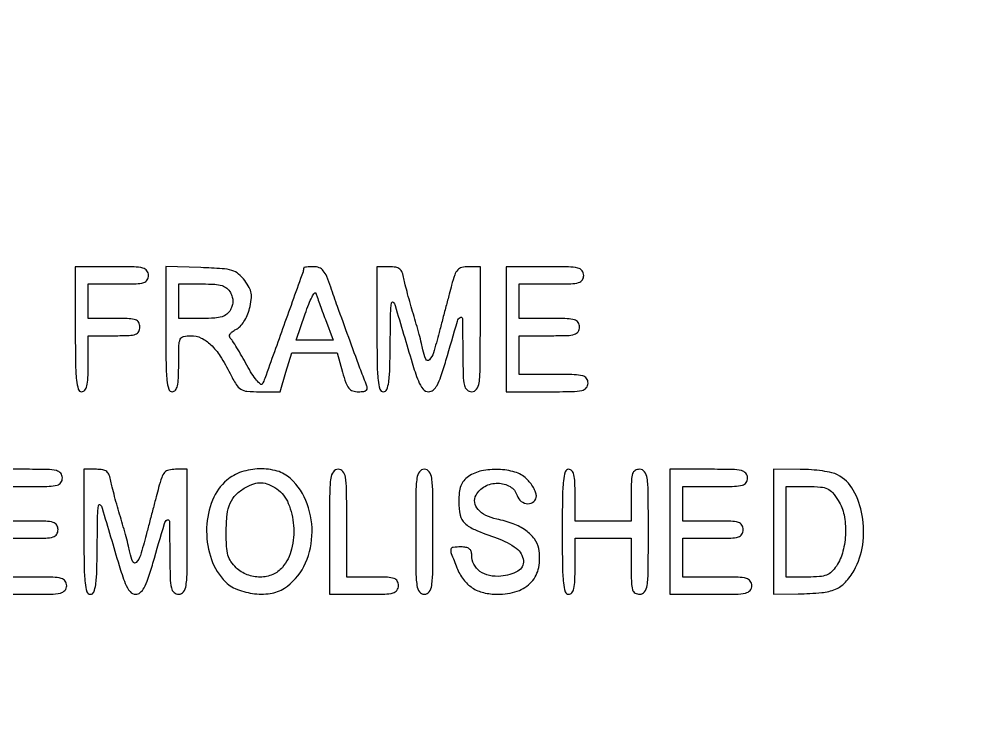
# Model space of a CAD drawing. Extents: x 0 to 1066, y 0 to 761.
# Drawn here: x 846.17 to 865.16, y 113.77 to 127.36 of the extents above; entities that cross this region are included whole.
import ezdxf

# ---------------------------------------------------------------- set-up
doc = ezdxf.new("R2010")
doc.units = 0
doc.header["$MEASUREMENT"] = 0

msp = doc.modelspace()

# ---------------------------------------------------------------- linework, layer by layer
for points in [[(183.390323, 95.266879, 0.000001), (192.989143, 95.254457, 0.000118)], [(479.458836, 95.240684, -0.000004), (502.524384, 95.211821, -0.198594)], [(710.559243, 95.267872, -0.000023), (733.258836, 95.240684, -0.000004), (756.324384, 95.211821, -0.198594)], [(416.092229, 95.24091, -0.000004), (439.072908, 95.212432, -0.198597)], [(542.992229, 95.24091, -0.000004), (565.972908, 95.212432, -0.198597)], [(606.442229, 95.24091, -0.000004), (629.422908, 95.212432, -0.198597)], [(669.892229, 95.24091, -0.000004), (692.872908, 95.212432, -0.198597)], [(845.7462, 118.1862), (846.3807, 118.1862, 0.005909), (846.758726, 118.190667, 0.059311), (846.914738, 118.21299, 0.180365), (846.987256, 118.264488, 0.150217), (847.0152, 118.3554, 0.17273), (846.982527, 118.447157, 0.168559), (846.898875, 118.49875, 0.050222), (846.716322, 118.520449, 0.004487), (846.2538, 118.5246), (845.4924, 118.5246)], [(845.7462, 117.171), (846.3384, 117.171, 0.006583), (846.688292, 117.175607, 0.063075), (846.835425, 117.198193, 0.183695), (846.90427, 117.249626, 0.142406), (846.9306, 117.3402, 0.142406), (846.90427, 117.430774, 0.183695), (846.835425, 117.482207, 0.063075), (846.688292, 117.504793, 0.006583), (846.3384, 117.5094), (845.7462, 117.5094)], [(845.4924, 116.0712), (846.2961, 116.0712, 0.004147), (846.786809, 116.07527, 0.047763), (846.978188, 116.096803, 0.16431), (847.065594, 116.148393, 0.179874), (847.0998, 116.2404, 0.157888), (847.07026, 116.331616, 0.176663), (846.99405, 116.383163, 0.055952), (846.829178, 116.405253, 0.005351), (846.423, 116.4096), (845.7462, 116.4096)]]:
    msp.add_lwpolyline(points, format="xyb")
for points in [[(409.06215, 749.15415), (40.8618, 749.132981), (40.8618, 380.65769), (40.8618, 12.1824), (501.2973, 12.1824), (961.7328, 12.1824), (961.7328, 380.646631), (961.7328, 749.110861), (961.41555, 749.1633, 0.040886), (961.153339, 749.184871, 0.000002), (934.190609, 749.194398, 0.000089), (904.448031, 749.199508, 0.000054), (869.1804, 749.195529, -0.000029), (813.61687, 749.186499, -0.000004), (696.10453, 749.175037, -0.000004), (556.774728, 749.163736, -0.000004)], [(847.269, 121.2741, 0.003213), (847.273328, 120.600579, 0.022561), (847.292338, 120.273, 0.049302), (847.328253, 120.097277, 0.328801), (847.3959, 120.0474, 0.232029), (847.457637, 120.07768, 0.108427), (847.496769, 120.1602, 0.047315), (847.517501, 120.316057, 0.00942), (847.5228, 120.5973), (847.5228, 121.1472), (848.0304, 121.1472, 0.008455), (848.324098, 121.152167, 0.072107), (848.4534, 121.1754, 0.188641), (848.514932, 121.226668, 0.12648), (848.538, 121.3164, 0.12648), (848.514932, 121.406132, 0.188641), (848.4534, 121.4574, 0.072107), (848.324098, 121.480633, 0.008455), (848.0304, 121.4856), (847.5228, 121.4856), (847.5228, 121.824), (847.5228, 122.1624), (848.115, 122.1624, 0.006583), (848.464892, 122.167007, 0.063075), (848.612025, 122.189593, 0.183695), (848.68087, 122.241026, 0.142406), (848.7072, 122.3316, 0.165398), (848.676083, 122.423095, 0.1727), (848.596163, 122.474674, 0.052938), (848.422445, 122.496557, 0.004884), (847.9881, 122.5008), (847.269, 122.5008)], [(849.0456, 121.277521, 0.003202), (849.049926, 120.602013, 0.022501), (849.068932, 120.27357, 0.049121), (849.10483, 120.097347, 0.329081), (849.1725, 120.0474, 0.232029), (849.234237, 120.07768, 0.108427), (849.273369, 120.1602, 0.047315), (849.294101, 120.316057, 0.00942), (849.2994, 120.5973, -0.00595), (849.303707, 120.959265, -0.096871), (849.329744, 121.077398, -0.238613), (849.39441, 121.131015, -0.056005), (849.538453, 121.1472, -0.111153), (849.739905, 121.101856, -0.081177), (849.92922, 120.971001, -0.058854), (850.11491, 120.744371, -0.025924), (850.306772, 120.40695, 0.019528), (850.427603, 120.18798, 0.119336), (850.517852, 120.096904, 0.1192), (850.639813, 120.057146, 0.019465), (850.89005, 120.0474), (851.292861, 120.0474), (851.405268, 120.4281), (851.517676, 120.8088), (851.962643, 120.8088), (852.407611, 120.8088), (852.5142, 120.4281, 0.017944), (852.579585, 120.22319, 0.087286), (852.639812, 120.117731, 0.141822), (852.717034, 120.065352, 0.078722), (852.830346, 120.0474, 0.029308), (852.935492, 120.053568, 0.166988), (852.985222, 120.077476, 0.236769), (853.000064, 120.121266, 0.061225), (852.98029, 120.19545, -0.006965), (852.858001, 120.511806, -0.001209), (852.636745, 121.11324, -0.001323), (852.417017, 121.719987, -0.005089), (852.285252, 122.09895, 0.017403), (852.206481, 122.3087, 0.074917), (852.137722, 122.422475, 0.125362), (852.058016, 122.480372, 0.094981), (851.951449, 122.5008, 0.00999), (851.875284, 122.499278, 0.016528), (851.811152, 122.494587, 0.010464), (851.760048, 122.488062, 0.371455), (851.752795, 122.47965, -0.085713), (851.739656, 122.403677, -0.000205), (851.362579, 121.346662, -0.000326), (850.991115, 120.308862, -0.052347), (850.938049, 120.19872, -0.469935), (850.902771, 120.193798, -0.03714), (850.828641, 120.272335, -0.029772), (850.737237, 120.399622, -0.015705), (850.638543, 120.56736, 0.00553), (850.538032, 120.746425, 0.006942), (850.440761, 120.91002, 0.005676), (850.355907, 121.044865, 0.053145), (850.312876, 121.098164, -0.183705), (850.29546, 121.13695, -0.158456), (850.306813, 121.180391, -0.095196), (850.350079, 121.225936, -0.040132), (850.422733, 121.269587, 0.084253), (850.504683, 121.329201, 0.049314), (850.580749, 121.424186, 0.044595), (850.644456, 121.544332, 0.038698), (850.689464, 121.679663, 0.026721), (850.723434, 121.856022, 0.076578), (850.721442, 121.980441, 0.082928), (850.682416, 122.092784, 0.035157), (850.596072, 122.227462, 0.057331), (850.473502, 122.35774, 0.10358), (850.345117, 122.427032, 0.055706), (850.149985, 122.461974, 0.007564), (849.734758, 122.483071), (849.0456, 122.507643)], [(853.191, 121.2741, 0.003213), (853.195328, 120.600579, 0.022561), (853.214338, 120.273, 0.049302), (853.250253, 120.097277, 0.328801), (853.3179, 120.0474, 0.305395), (853.384134, 120.092016, 0.062503), (853.422402, 120.235664, 0.027449), (853.44421, 120.50556, 0.004264), (853.453437, 121.04145, -0.002416), (853.460785, 121.584922, -0.029471), (853.476846, 121.792343, -0.603012), (853.508612, 121.803914, -0.138127), (853.549091, 121.7394, 0.001112), (853.882607, 120.613784, 0.020238), (854.004204, 120.259651, 0.077221), (854.096419, 120.100577, 0.226588), (854.207737, 120.0474, 0.178321), (854.295945, 120.079892, 0.090477), (854.371767, 120.172802, 0.045479), (854.448422, 120.34768, 0.010027), (854.546009, 120.66075, -0.001209), (854.772305, 121.434515, -0.180504), (854.827126, 121.507517, -0.586533), (854.868168, 121.485553, -0.002598), (854.876321, 120.87225, 0.004063), (854.884482, 120.36921, 0.046466), (854.907647, 120.172491, 0.159576), (854.959938, 120.082536, 0.183972), (855.0522, 120.0474, 0.240299), (855.146522, 120.095509, 0.123223), (855.197333, 120.221887, 0.031956), (855.217811, 120.501238, 0.002322), (855.2214, 121.2741), (855.2214, 122.5008), (854.986835, 122.5008, 0.057703), (854.856747, 122.485737, 0.150789), (854.776417, 122.438684, 0.102355), (854.718477, 122.341496, 0.018959), (854.65748, 122.14125, 0.000085), (854.610737, 121.963826, 0.000034), (854.54645, 121.719572, 0.000033), (854.477016, 121.45562, 0.000041), (854.412614, 121.21065, -0.009374), (854.299179, 120.809752, -0.115475), (854.220191, 120.673201, -0.538762), (854.153254, 120.684823, -0.053672), (854.094597, 120.87225, 0.012912), (854.067467, 120.992509, 0.003926), (854.020247, 121.173241, 0.003928), (853.964136, 121.374994, 0.004276), (853.906378, 121.5702, -0.00492), (853.848894, 121.765406, -0.004529), (853.793602, 121.967159, -0.004526), (853.747571, 122.147901, -0.014927), (853.721881, 122.26815, 0.043617), (853.688978, 122.388063, 0.134321), (853.640398, 122.455821, 0.130778), (853.563229, 122.490434, 0.040414), (853.435198, 122.5008), (853.191, 122.5008)], [(855.729, 121.2741), (855.729, 120.0474), (856.5327, 120.0474, 0.004147), (857.023409, 120.05147, 0.047763), (857.214788, 120.073003, 0.16431), (857.302194, 120.124593, 0.179874), (857.3364, 120.2166, 0.157888), (857.30686, 120.307816, 0.176663), (857.23065, 120.359362, 0.055952), (857.065778, 120.381453, 0.005351), (856.6596, 120.3858), (855.9828, 120.3858), (855.9828, 120.7665), (855.9828, 121.1472), (856.575, 121.1472, 0.006583), (856.924892, 121.151807, 0.063075), (857.072025, 121.174393, 0.183695), (857.14087, 121.225826, 0.142406), (857.1672, 121.3164, 0.142406), (857.14087, 121.406974, 0.183695), (857.072025, 121.458407, 0.063075), (856.924892, 121.480993, 0.006583), (856.575, 121.4856), (855.9828, 121.4856), (855.9828, 121.824), (855.9828, 122.1624), (856.6173, 122.1624, 0.005909), (856.995326, 122.166867, 0.059311), (857.151338, 122.18919, 0.180365), (857.223856, 122.240688, 0.150217), (857.2518, 122.3316, 0.17273), (857.219127, 122.423357, 0.168559), (857.135475, 122.47495, 0.050222), (856.952922, 122.496649, 0.004487), (856.4904, 122.5008), (855.729, 122.5008)], [(850.3146, 121.9932, -0.049536), (850.350762, 121.905826, -0.073486), (850.362853, 121.824, -0.073486), (850.350762, 121.742174, -0.049536), (850.3146, 121.6548, -0.09537), (850.245705, 121.569875, -0.100861), (850.151466, 121.518633, -0.059921), (850.006432, 121.492648, -0.014397), (849.761723, 121.4856), (849.2994, 121.4856), (849.2994, 121.824), (849.2994, 122.1624), (849.761723, 122.1624, -0.014397), (850.006432, 122.155352, -0.059921), (850.151466, 122.129367, -0.100861), (850.245705, 122.078125, -0.09537)], [(852.178955, 121.46445), (852.328744, 121.0626), (851.966438, 121.0626), (851.604132, 121.0626), (851.781943, 121.577018, -0.011999), (851.852693, 121.766824, -0.026422), (851.917717, 121.907259, -0.047278), (851.968034, 121.983901, -0.601846), (851.99446, 121.978868, 0.009837), (852.016296, 121.912695, 0.001488), (852.062971, 121.781323, 0.001668), (852.119062, 121.626556, 0.001442)], [(847.4382, 117.2979, 0.003213), (847.442528, 116.624379, 0.022561), (847.461538, 116.2968, 0.049302), (847.497453, 116.121077, 0.328801), (847.5651, 116.0712, 0.305395), (847.631334, 116.115816, 0.062503), (847.669602, 116.259464, 0.027449), (847.69141, 116.52936, 0.004264), (847.700637, 117.06525, -0.002416), (847.707985, 117.608722, -0.029471), (847.724046, 117.816143, -0.603012), (847.755812, 117.827714, -0.138127), (847.796291, 117.7632, 0.001112), (848.129807, 116.637584, 0.020238), (848.251404, 116.283451, 0.077221), (848.343619, 116.124377, 0.226588), (848.454937, 116.0712, 0.178321), (848.543145, 116.103692, 0.090477), (848.618967, 116.196602, 0.045479), (848.695622, 116.37148, 0.010027), (848.793209, 116.68455, -0.001209), (849.019505, 117.458315, -0.180504), (849.074326, 117.531317, -0.586533), (849.115368, 117.509353, -0.002598), (849.123521, 116.89605, 0.004063), (849.131682, 116.39301, 0.046466), (849.154847, 116.196291, 0.159576), (849.207138, 116.106336, 0.183972), (849.2994, 116.0712, 0.240299), (849.393722, 116.119309, 0.123223), (849.444533, 116.245688, 0.031956), (849.465011, 116.525038, 0.002322), (849.4686, 117.2979), (849.4686, 118.5246), (849.234035, 118.5246, 0.057703), (849.103947, 118.509537, 0.150789), (849.023617, 118.462484, 0.102355), (848.965677, 118.365296, 0.018959), (848.90468, 118.16505, 0.000085), (848.857937, 117.987626, 0.000034), (848.79365, 117.743372, 0.000033), (848.724216, 117.47942, 0.000041), (848.659814, 117.23445, -0.009374), (848.546379, 116.833552, -0.115475), (848.467391, 116.697001, -0.538762), (848.400454, 116.708623, -0.053672), (848.341797, 116.89605, 0.012912), (848.314667, 117.016309, 0.003926), (848.267447, 117.197041, 0.003928), (848.211336, 117.398794, 0.004276), (848.153578, 117.594, -0.00492), (848.096094, 117.789206, -0.004529), (848.040802, 117.990959, -0.004526), (847.994771, 118.171701, -0.014927), (847.969081, 118.29195, 0.043617), (847.936178, 118.411863, 0.134321), (847.887598, 118.479621, 0.130778), (847.810429, 118.514234, 0.040414), (847.682398, 118.5246), (847.4382, 118.5246)], [(850.244803, 118.312573, 0.123885), (849.961612, 117.919877, 0.085485), (849.848037, 117.380957, 0.082885), (849.920508, 116.818936, 0.104562), (850.172239, 116.360326, 0.111799), (850.410209, 116.183975, 0.06908), (850.746608, 116.088281, 0.069045), (851.096565, 116.087815, 0.111332), (851.374482, 116.191881, 0.131426), (851.755239, 116.61786, 0.103697), (851.915654, 117.217511, 0.101152), (851.82299, 117.843853, 0.118621), (851.492371, 118.343419, 0.118666), (851.232635, 118.490001, 0.075716), (850.886956, 118.533938, 0.073305), (850.531941, 118.472607, 0.095814)], [(852.2604, 117.2979), (852.2604, 116.0712), (852.9372, 116.0712, 0.005351), (853.343378, 116.075547, 0.055952), (853.50825, 116.097637, 0.176663), (853.58446, 116.149184, 0.157888), (853.614, 116.2404, 0.12648), (853.590932, 116.330132, 0.188641), (853.5294, 116.3814, 0.072107), (853.400098, 116.404633, 0.008455), (853.1064, 116.4096), (852.5988, 116.4096), (852.5988, 117.4671, 0.002827), (852.595069, 118.127059, 0.036854), (852.574266, 118.371262, 0.138781), (852.523006, 118.481732, 0.218517), (852.4296, 118.5246, 0.240299), (852.335278, 118.476491, 0.123223), (852.284467, 118.350112, 0.031956), (852.263989, 118.070762, 0.002322)], [(853.9524, 117.2979, 0.002322), (853.955989, 116.525038, 0.031956), (853.976467, 116.245688, 0.123223), (854.027278, 116.119309, 0.240299), (854.1216, 116.0712, 0.240299), (854.215922, 116.119309, 0.123223), (854.266733, 116.245688, 0.031956), (854.287211, 116.525038, 0.002322), (854.2908, 117.2979, 0.002322), (854.287211, 118.070762, 0.031956), (854.266733, 118.350112, 0.123223), (854.215922, 118.476491, 0.240299), (854.1216, 118.5246, 0.240299), (854.027278, 118.476491, 0.123223), (853.976467, 118.350112, 0.031956), (853.955989, 118.070762, 0.002322)], [(854.98875, 118.382944, 0.064007), (854.895952, 118.298732, 0.085808), (854.838151, 118.201165, 0.066535), (854.807634, 118.071274, 0.024477), (854.7984, 117.882758, 0.055339), (854.827037, 117.624812, 0.149321), (854.917273, 117.466324, 0.090969), (855.111044, 117.340662, 0.013145), (855.552497, 117.170657, -0.070637), (855.926995, 116.974569, -0.215768), (856.066751, 116.731824, -0.299828), (855.958996, 116.527464, -0.104684), (855.625204, 116.42627, -0.073735), (855.398738, 116.440205, -0.104161), (855.214447, 116.521673, -0.119079), (855.095123, 116.660512, -0.118782), (855.0522, 116.838643, 0.082235), (855.039746, 116.913852, 0.147435), (855.003633, 116.964334, 0.119852), (854.939424, 116.992894, 0.045016), (854.8407, 117.0018, 0.028442), (854.686293, 116.99301, 0.327023), (854.644192, 116.954113, 0.139119), (854.650829, 116.874942, 0.005125), (854.760689, 116.592001, 0.065244), (854.889477, 116.362252, 0.088006), (855.062842, 116.199438, 0.085852), (855.28514, 116.103565, 0.059042), (855.558273, 116.0712, 0.079385), (855.947477, 116.133386, 0.130563), (856.225288, 116.314024, 0.137881), (856.367428, 116.600502, 0.093265), (856.367628, 116.967247, 0.114024), (856.284095, 117.158128, 0.079467), (856.11507, 117.322886, 0.063948), (855.865722, 117.4547, 0.038754), (855.544566, 117.547434, -0.060203), (855.327887, 117.620177, -0.103319), (855.176806, 117.735045, -0.141227), (855.112442, 117.873835, -0.162669), (855.136878, 118.017146, -0.149104), (855.310637, 118.190203, -0.123853), (855.565031, 118.252698, -0.133716), (855.804353, 118.1861, -0.183571), (855.941873, 118.012672, 0.153609), (856.023787, 117.896012, 0.157876), (856.156816, 117.848861, 0.194842), (856.272796, 117.892172, 0.210147), (856.3212, 118.002253, 0.093821), (856.307533, 118.074446, 0.037607), (856.263683, 118.16537, 0.035541), (856.200323, 118.258863, 0.037508), (856.125397, 118.340653, 0.118482), (855.89967, 118.469394, 0.061394), (855.577323, 118.521356, 0.060569), (855.245156, 118.493454, 0.10142)], [(856.8288, 117.2979, 0.003213), (856.833128, 116.624379, 0.022561), (856.852138, 116.2968, 0.049302), (856.888053, 116.121077, 0.328801), (856.9557, 116.0712, 0.232029), (857.017437, 116.10148, 0.108427), (857.056569, 116.184, 0.047315), (857.077301, 116.339857, 0.00942), (857.0826, 116.6211), (857.0826, 117.171), (857.6325, 117.171), (858.1824, 117.171), (858.1824, 116.6211, 0.007414), (858.187171, 116.29932, 0.067313), (858.210058, 116.161087, 0.186514), (858.261413, 116.095904, 0.134481), (858.3516, 116.0712, 0.240299), (858.445922, 116.119309, 0.123223), (858.496733, 116.245688, 0.031956), (858.517211, 116.525038, 0.002322), (858.5208, 117.2979, 0.002322), (858.517211, 118.070762, 0.031956), (858.496733, 118.350112, 0.123223), (858.445922, 118.476491, 0.240299), (858.3516, 118.5246, 0.12648), (858.261868, 118.501532, 0.188641), (858.2106, 118.44, 0.072107), (858.187367, 118.310698, 0.008455), (858.1824, 118.017), (858.1824, 117.5094), (857.6325, 117.5094), (857.0826, 117.5094), (857.0826, 118.017, 0.010614), (857.077147, 118.273841, 0.050675), (857.056163, 118.41885, 0.113455), (857.016868, 118.49603, 0.222027), (856.9557, 118.5246, 0.328801), (856.888053, 118.474723, 0.049302), (856.852138, 118.299, 0.022561), (856.833128, 117.971421, 0.003213)], [(858.9438, 117.2979), (858.9438, 116.0712), (859.7475, 116.0712, 0.004147), (860.238209, 116.07527, 0.047763), (860.429588, 116.096803, 0.16431), (860.516994, 116.148393, 0.179874), (860.5512, 116.2404, 0.157888), (860.52166, 116.331616, 0.176663), (860.44545, 116.383163, 0.055952), (860.280578, 116.405253, 0.005351), (859.8744, 116.4096), (859.1976, 116.4096), (859.1976, 116.7903), (859.1976, 117.171), (859.7898, 117.171, 0.006583), (860.139692, 117.175607, 0.063075), (860.286825, 117.198193, 0.183695), (860.35567, 117.249626, 0.142406), (860.382, 117.3402, 0.142406), (860.35567, 117.430774, 0.183695), (860.286825, 117.482207, 0.063075), (860.139692, 117.504793, 0.006583), (859.7898, 117.5094), (859.1976, 117.5094), (859.1976, 117.8478), (859.1976, 118.1862), (859.8321, 118.1862, 0.005909), (860.210126, 118.190667, 0.059311), (860.366138, 118.21299, 0.180365), (860.438656, 118.264488, 0.150217), (860.4666, 118.3554, 0.17273), (860.433927, 118.447157, 0.168559), (860.350275, 118.49875, 0.050222), (860.167722, 118.520449, 0.004487), (859.7052, 118.5246), (858.9438, 118.5246)], [(860.9742, 117.2979), (860.9742, 116.0712), (861.46065, 116.079633, 0.018847), (861.92362, 116.105133, 0.076273), (862.197029, 116.173481, 0.107083), (862.388218, 116.307269, 0.057946), (862.558422, 116.540164, 0.09461), (862.729413, 117.044818, 0.077415), (862.720001, 117.615431, 0.083451), (862.544367, 118.115865, 0.148656), (862.234184, 118.417603, 0.065462), (862.12184, 118.458066, 0.01784), (861.935859, 118.491774, 0.017725), (861.720231, 118.515191, 0.017594), (861.50295, 118.523353), (860.9742, 118.5246)], [(851.223897, 118.140839, -0.143223), (851.451598, 117.856523, -0.079931), (851.55406, 117.421353, -0.077332), (851.515865, 116.960218, -0.11509), (851.334596, 116.59995, -0.119537), (851.146184, 116.460395, -0.098447), (850.900527, 116.409752, -0.09388), (850.644077, 116.456462, -0.097006), (850.425803, 116.593547, -0.056872), (850.324883, 116.71264, -0.080028), (850.266987, 116.838996, -0.054705), (850.239163, 117.010724, -0.014142), (850.232691, 117.291497, -0.025001), (850.251755, 117.636355, -0.075567), (850.311182, 117.863338, -0.098225), (850.424637, 118.028205, -0.062967), (850.6107, 118.168619, -0.051006), (850.775466, 118.241958, -0.090781), (850.922114, 118.261995, -0.090761), (851.066371, 118.228781, -0.050966)], [(862.249153, 117.91125, -0.090931), (862.361474, 117.629531, -0.056823), (862.391535, 117.274609, -0.056208), (862.340625, 116.916788, -0.081785), (862.21183, 116.625909, -0.053857), (862.118567, 116.512366, -0.102503), (862.019565, 116.448735, -0.073821), (861.881888, 116.418009, -0.018052), (861.64905, 116.4096), (861.228, 116.4096), (861.228, 117.2979), (861.228, 118.1862), (861.652243, 118.1862, -0.017821), (861.902218, 118.177288, -0.090339), (862.036717, 118.142735, -0.111314), (862.136476, 118.066366, -0.033754)]]:
    msp.add_lwpolyline(points, format="xyb", close=True)

doc.saveas('drawing.dxf')
